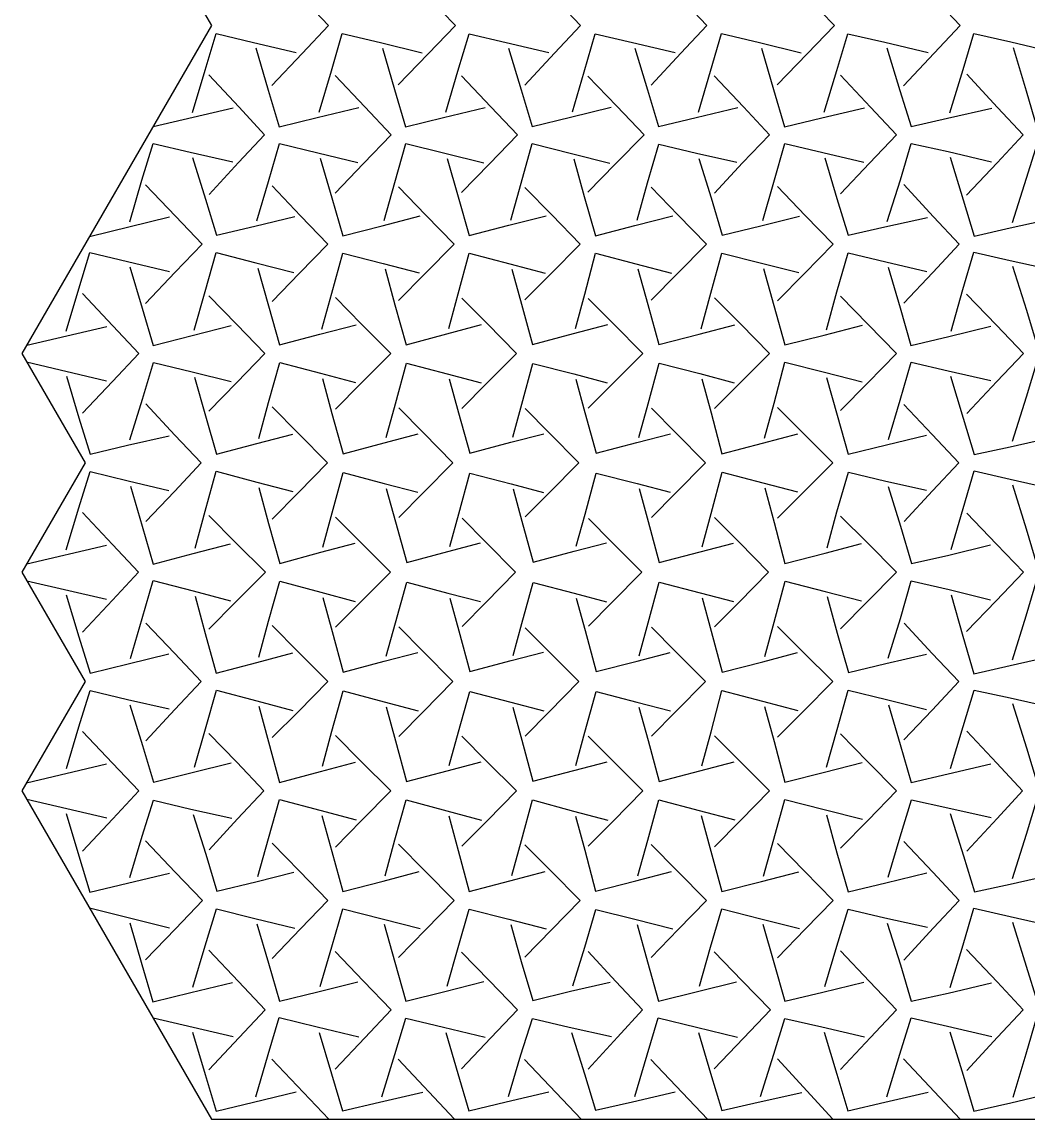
# Model space of a CAD drawing. Extents: x -8 to 152, y -43 to 130.
# Drawn here: x -8.2 to 71.5, y -43.4 to 43.4 of the extents above; entities that cross this region are included whole.
import ezdxf

# ---------------------------------------------------------------- set-up
doc = ezdxf.new("R2010")
doc.units = 0
doc.layers.add('DEFAULT', color=7, linetype='CONTINUOUS')

msp = doc.modelspace()

# ---------------------------------------------------------------- linework, layer by layer
at = {"layer": 'DEFAULT'}
for p, q in [((-8.186, 69.136), (6.814, 43.156)), ((16.086, 43.156), (13.994, 45.366)), ((26.131, 43.156), (23.962, 45.4)), ((36.04, 43.156), (33.979, 45.358)), ((46.04, 43.156), (43.979, 45.358)), ((56.131, 43.156), (53.962, 45.4)), ((66.071, 43.156), (64.021, 45.345)), ((6.814, 43.156), (-8.186, 17.175)), ((13.994, 40.946), (16.086, 43.156)), ((23.962, 40.911), (26.131, 43.156)), ((33.979, 40.953), (36.04, 43.156)), ((43.979, 40.953), (46.04, 43.156)), ((53.962, 40.911), (56.131, 43.156)), ((64.021, 40.966), (66.071, 43.156)), ((6.32, 39.62), (7.186, 42.512)), ((7.186, 42.512), (10.138, 41.819)), ((10.138, 41.819), (13.53, 41.01)), ((16.32, 39.566), (17.174, 42.531)), ((17.174, 42.531), (20.184, 41.808)), ((20.184, 41.808), (23.5, 40.98)), ((26.325, 39.545), (27.201, 42.486)), ((27.201, 42.486), (30.139, 41.801)), ((30.139, 41.801), (33.515, 41.015)), ((36.312, 39.5), (37.189, 42.505)), ((37.189, 42.505), (40.139, 41.801)), ((40.139, 41.801), (43.515, 41.015)), ((46.325, 39.545), (47.178, 42.525)), ((47.178, 42.525), (50.184, 41.808)), ((50.184, 41.808), (53.5, 40.98)), ((56.325, 39.599), (57.193, 42.499)), ((57.193, 42.499), (60.107, 41.831)), ((60.107, 41.831), (63.554, 41.028)), ((66.32, 39.675), (67.174, 42.531)), ((67.174, 42.531), (70.09, 41.864)), ((70.09, 41.864), (73.587, 41.03)), ((10.315, 41.384), (11.31, 38.042)), ((11.598, 38.413), (13.994, 40.946)), ((20.355, 41.373), (21.296, 38.088)), ((21.587, 38.453), (23.962, 40.911)), ((30.318, 41.369), (31.325, 38.052)), ((31.609, 38.423), (33.979, 40.953)), ((40.318, 41.369), (41.325, 38.052)), ((41.609, 38.423), (43.979, 40.953)), ((50.355, 41.373), (51.296, 38.088)), ((51.587, 38.453), (53.962, 40.911)), ((60.287, 41.396), (61.315, 38.009)), ((61.602, 38.383), (64.021, 40.966)), ((70.269, 41.424), (71.295, 37.978)), ((5.302, 36.268), (6.32, 39.62)), ((9, 36.691), (6.605, 39.248)), ((15.345, 36.293), (16.32, 39.566)), ((18.952, 36.718), (16.605, 39.199)), ((25.361, 36.306), (26.325, 39.545)), ((28.931, 36.724), (26.609, 39.179)), ((35.401, 36.317), (36.312, 39.5)), ((38.899, 36.758), (36.599, 39.139)), ((45.361, 36.306), (46.325, 39.545)), ((48.931, 36.724), (46.609, 39.179)), ((55.318, 36.282), (56.325, 39.599)), ((58.979, 36.698), (56.609, 39.228)), ((65.259, 36.244), (66.32, 39.675)), ((69.046, 36.664), (66.606, 39.298)), ((11.31, 38.042), (12.186, 35.139)), ((21.296, 38.088), (22.178, 35.126)), ((31.325, 38.052), (32.189, 35.146)), ((41.325, 38.052), (42.201, 35.165)), ((51.296, 38.088), (52.178, 35.126)), ((61.315, 38.009), (62.19, 35.146)), ((71.295, 37.978), (72.156, 35.087)), ((2.193, 35.152), (8.534, 36.63)), ((11.01, 34.495), (9, 36.691)), ((15.17, 35.862), (18.492, 36.655)), ((21.04, 34.495), (18.952, 36.718)), ((25.186, 35.877), (28.472, 36.661)), ((31.033, 34.495), (28.931, 36.724)), ((35.231, 35.888), (38.443, 36.691)), ((41.063, 34.495), (38.899, 36.758)), ((45.186, 35.877), (48.472, 36.661)), ((50.98, 34.495), (48.931, 36.724)), ((55.139, 35.85), (58.515, 36.637)), ((61.033, 34.495), (58.979, 36.698)), ((65.076, 35.808), (68.577, 36.604)), ((71.078, 34.495), (69.046, 36.664)), ((12.186, 35.139), (15.17, 35.862)), ((22.178, 35.126), (25.186, 35.877)), ((32.189, 35.146), (35.231, 35.888)), ((42.201, 35.165), (45.186, 35.877)), ((52.178, 35.126), (55.139, 35.85)), ((62.19, 35.146), (65.076, 35.808)), ((8.966, 32.314), (11.01, 34.495)), ((18.863, 32.234), (21.04, 34.495)), ((28.816, 32.209), (31.033, 34.495)), ((38.789, 32.19), (41.063, 34.495)), ((48.856, 32.268), (50.98, 34.495)), ((58.911, 32.26), (61.033, 34.495)), ((69.015, 32.292), (71.078, 34.495)), ((1.305, 30.915), (2.205, 33.819)), ((2.205, 33.819), (5.127, 33.119)), ((5.127, 33.119), (8.504, 32.37)), ((11.331, 30.809), (12.208, 33.812)), ((12.208, 33.812), (15.248, 33.071)), ((15.248, 33.071), (18.41, 32.298)), ((21.33, 30.723), (22.205, 33.819)), ((22.205, 33.819), (25.293, 33.042)), ((25.293, 33.042), (28.367, 32.275)), ((31.341, 30.681), (32.208, 33.812)), ((32.208, 33.812), (35.323, 33.028)), ((35.323, 33.028), (38.343, 32.257)), ((41.335, 30.702), (42.235, 33.767)), ((42.235, 33.767), (45.222, 33.048)), ((45.222, 33.048), (48.404, 32.324)), ((51.333, 30.756), (52.208, 33.812)), ((52.208, 33.812), (55.201, 33.098)), ((55.201, 33.098), (58.453, 32.323)), ((61.349, 30.938), (62.205, 33.819)), ((62.205, 33.819), (65.122, 33.174)), ((65.122, 33.174), (68.549, 32.356)), ((71.321, 31.068), (72.189, 33.845)), ((5.31, 32.691), (6.349, 29.392)), ((6.628, 29.765), (8.966, 32.314)), ((15.419, 32.646), (16.331, 29.521)), ((16.613, 29.881), (18.863, 32.234)), ((25.461, 32.621), (26.333, 29.575)), ((26.614, 29.931), (28.816, 32.209)), ((35.488, 32.608), (36.33, 29.608)), ((36.612, 29.96), (38.789, 32.19)), ((45.4, 32.628), (46.364, 29.51)), ((46.638, 29.874), (48.856, 32.268)), ((55.376, 32.671), (56.33, 29.467)), ((56.613, 29.832), (58.911, 32.26)), ((65.299, 32.737), (66.305, 29.361)), ((66.594, 29.732), (69.015, 32.292)), ((0.342, 27.618), (1.305, 30.915)), ((3.968, 28.066), (1.594, 30.548)), ((10.419, 27.684), (11.331, 30.809)), ((13.863, 28.096), (11.613, 30.449)), ((20.488, 27.722), (21.33, 30.723)), ((30.518, 27.749), (31.341, 30.681)), ((40.503, 27.736), (41.335, 30.702)), ((50.461, 27.71), (51.333, 30.756)), ((60.31, 27.639), (61.349, 30.938)), ((63.966, 28.016), (61.628, 30.566)), ((70.215, 27.56), (71.321, 31.068)), ((23.789, 28.141), (21.612, 30.37)), ((26.333, 29.575), (27.212, 26.525)), ((33.747, 28.152), (31.62, 30.331)), ((36.33, 29.608), (37.205, 26.512)), ((43.768, 28.147), (41.616, 30.351)), ((53.816, 28.122), (51.614, 30.4)), ((6.349, 29.392), (7.223, 26.544)), ((16.331, 29.521), (17.205, 26.512)), ((46.364, 29.51), (47.235, 26.564)), ((56.33, 29.467), (57.223, 26.544)), ((66.305, 29.361), (67.182, 26.472)), ((-2.829, 26.453), (3.506, 27.999)), ((6.078, 25.835), (3.968, 28.066)), ((10.248, 27.26), (13.41, 28.032)), ((16.033, 25.835), (13.863, 28.096)), ((20.323, 27.302), (23.343, 28.073)), ((26.025, 25.835), (23.789, 28.141)), ((30.354, 27.332), (33.305, 28.086)), ((36.01, 25.835), (33.747, 28.152)), ((40.339, 27.317), (43.324, 28.079)), ((46.01, 25.835), (43.768, 28.147)), ((50.293, 27.288), (53.367, 28.056)), ((56.018, 25.835), (53.816, 28.122)), ((60.127, 27.211), (63.504, 27.961)), ((65.995, 25.835), (63.966, 28.016)), ((70.029, 27.121), (73.62, 27.918)), ((7.223, 26.544), (10.248, 27.26)), ((17.205, 26.512), (20.323, 27.302)), ((27.212, 26.525), (30.354, 27.332)), ((37.205, 26.512), (40.339, 27.317)), ((47.235, 26.564), (50.293, 27.288)), ((57.223, 26.544), (60.127, 27.211)), ((67.182, 26.472), (70.029, 27.121)), ((3.952, 23.613), (6.078, 25.835)), ((13.789, 23.53), (16.033, 25.835)), ((23.699, 23.494), (26.025, 25.835)), ((33.651, 23.47), (36.01, 25.835)), ((43.679, 23.488), (46.01, 25.835)), ((53.747, 23.518), (56.018, 25.835)), ((63.91, 23.6), (65.995, 25.835)), ((66.296, 22.243), (67.174, 25.211)), ((67.174, 25.211), (70.029, 24.549)), ((-3.68, 22.3), (-2.807, 25.178)), ((-2.807, 25.178), (0.17, 24.468)), ((0.17, 24.468), (3.492, 23.676)), ((6.319, 22.104), (7.193, 25.178)), ((7.193, 25.178), (10.323, 24.368)), ((10.323, 24.368), (13.343, 23.597)), ((16.343, 21.967), (17.216, 25.139)), ((17.216, 25.139), (20.399, 24.309)), ((26.352, 21.893), (27.22, 25.133)), ((27.22, 25.133), (30.444, 24.279)), ((36.358, 21.872), (37.227, 25.12)), ((37.227, 25.12), (40.415, 24.293)), ((46.349, 21.946), (47.22, 25.133)), ((47.22, 25.133), (50.354, 24.338)), ((50.354, 24.338), (53.305, 23.585)), ((56.33, 22.062), (57.205, 25.159)), ((57.205, 25.159), (60.201, 24.438)), ((60.201, 24.438), (63.453, 23.662)), ((70.029, 24.549), (73.62, 23.752)), ((0.345, 24.037), (1.32, 20.764)), ((1.605, 21.132), (3.952, 23.613)), ((10.488, 23.948), (11.33, 20.948)), ((11.612, 21.3), (13.789, 23.53)), ((20.399, 24.309), (23.261, 23.562)), ((20.559, 23.895), (21.343, 21.043)), ((21.622, 21.388), (23.699, 23.494)), ((30.444, 24.279), (33.218, 23.539)), ((30.6, 23.869), (31.347, 21.097)), ((31.624, 21.437), (33.651, 23.47)), ((40.415, 24.293), (43.243, 23.556)), ((40.574, 23.882), (41.349, 21.064)), ((41.626, 21.408), (43.679, 23.488)), ((50.518, 23.921), (51.341, 20.99)), ((51.62, 21.339), (53.747, 23.518)), ((60.376, 24.011), (61.33, 20.807)), ((61.613, 21.172), (63.91, 23.6)), ((70.215, 24.11), (71.321, 20.602)), ((-4.698, 18.948), (-3.68, 22.3)), ((-1, 19.371), (-3.395, 21.928)), ((5.458, 19.036), (6.319, 22.104)), ((8.83, 19.469), (6.604, 21.749)), ((15.559, 19.115), (16.343, 21.967)), ((25.615, 19.155), (26.352, 21.893)), ((35.63, 19.168), (36.358, 21.872)), ((45.574, 19.128), (46.349, 21.946)), ((55.488, 19.062), (56.33, 22.062)), ((65.355, 18.957), (66.296, 22.243)), ((68.962, 19.42), (66.587, 21.877)), ((11.33, 20.948), (12.208, 17.858)), ((18.699, 19.517), (16.621, 21.622)), ((21.343, 21.043), (22.22, 17.877)), ((28.63, 19.546), (26.628, 21.554)), ((31.347, 21.097), (32.223, 17.884)), ((38.61, 19.551), (36.632, 21.534)), ((41.349, 21.064), (42.223, 17.884)), ((48.679, 19.522), (46.626, 21.602)), ((51.341, 20.99), (52.208, 17.858)), ((58.789, 19.481), (56.612, 21.71)), ((1.32, 20.764), (2.189, 17.825)), ((61.33, 20.807), (62.182, 17.812)), ((71.321, 20.602), (72.174, 17.799)), ((-7.807, 17.832), (-1.466, 19.309)), ((1.063, 17.175), (-1, 19.371)), ((5.293, 18.612), (8.38, 19.4)), ((11.048, 17.175), (8.83, 19.469)), ((15.399, 18.702), (18.261, 19.448)), ((21.01, 17.175), (18.699, 19.517)), ((25.459, 18.746), (28.199, 19.477)), ((30.965, 17.175), (28.63, 19.546)), ((35.474, 18.762), (38.18, 19.483)), ((40.95, 17.175), (38.61, 19.551)), ((45.415, 18.717), (48.243, 19.454)), ((50.988, 17.175), (48.679, 19.522)), ((55.323, 18.642), (58.343, 19.413)), ((61.033, 17.175), (58.789, 19.481)), ((65.184, 18.523), (68.5, 19.351)), ((71.086, 17.175), (68.962, 19.42)), ((2.189, 17.825), (5.293, 18.612)), ((12.208, 17.858), (15.399, 18.702)), ((22.22, 17.877), (25.459, 18.746)), ((32.223, 17.884), (35.474, 18.762)), ((42.223, 17.884), (45.415, 18.717)), ((52.208, 17.858), (55.323, 18.642)), ((62.182, 17.812), (65.184, 18.523)), ((-8.186, 17.175), (-3.186, 8.515)), ((-7.814, 16.531), (-1.489, 15.022)), ((-1.027, 14.959), (1.063, 17.175)), ((8.816, 14.888), (11.048, 17.175)), ((18.651, 14.809), (21.01, 17.175)), ((28.596, 14.805), (30.965, 17.175)), ((38.575, 14.799), (40.95, 17.175)), ((48.61, 14.798), (50.988, 17.175)), ((58.768, 14.863), (61.033, 17.175)), ((68.979, 14.973), (71.086, 17.175)), ((71.321, 13.748), (72.178, 16.544)), ((1.349, 13.564), (2.223, 16.466)), ((2.223, 16.466), (5.293, 15.722)), ((5.293, 15.722), (8.367, 14.954)), ((11.343, 13.307), (12.216, 16.479)), ((12.216, 16.479), (15.444, 15.618)), ((21.371, 13.203), (22.254, 16.414)), ((22.254, 16.414), (25.476, 15.573)), ((31.381, 13.161), (32.265, 16.394)), ((32.265, 16.394), (35.491, 15.558)), ((41.376, 13.182), (42.246, 16.427)), ((42.246, 16.427), (45.474, 15.588)), ((51.347, 13.253), (52.212, 16.485)), ((52.212, 16.485), (55.339, 15.693)), ((55.339, 15.693), (58.324, 14.931)), ((61.331, 13.489), (62.205, 16.498)), ((62.205, 16.498), (65.139, 15.82)), ((65.139, 15.82), (68.515, 15.034)), ((-4.67, 15.39), (-3.685, 12.083)), ((-3.398, 12.452), (-1.027, 14.959)), ((5.461, 15.3), (6.333, 12.254)), ((6.614, 12.61), (8.816, 14.888)), ((15.444, 15.618), (18.218, 14.879)), ((15.6, 15.208), (16.347, 12.437)), ((16.624, 12.777), (18.651, 14.809)), ((25.476, 15.573), (28.167, 14.871)), ((25.633, 15.169), (26.371, 12.487)), ((26.642, 12.825), (28.596, 14.805)), ((35.491, 15.558), (38.149, 14.864)), ((35.648, 15.156), (36.376, 12.508)), ((36.646, 12.844), (38.575, 14.799)), ((45.474, 15.588), (48.18, 14.867)), ((45.63, 15.182), (46.358, 12.478)), ((46.632, 12.815), (48.61, 14.798)), ((55.503, 15.274), (56.335, 12.308)), ((56.616, 12.659), (58.768, 14.863)), ((65.318, 15.389), (66.325, 12.071)), ((66.609, 12.442), (68.979, 14.973)), ((0.353, 10.343), (1.349, 13.564)), ((3.92, 10.722), (1.628, 13.196)), ((10.559, 10.455), (11.343, 13.307)), ((20.633, 10.521), (21.371, 13.203)), ((30.662, 10.547), (31.381, 13.161)), ((40.648, 10.534), (41.376, 13.182)), ((50.6, 10.481), (51.347, 13.253)), ((60.419, 10.364), (61.331, 13.489)), ((63.863, 10.776), (61.613, 13.129)), ((70.215, 10.24), (71.321, 13.748)), ((6.333, 12.254), (7.212, 9.204)), ((13.699, 10.856), (11.621, 12.962)), ((16.347, 12.437), (17.235, 9.243)), ((23.596, 10.885), (21.642, 12.865)), ((26.371, 12.487), (27.261, 9.289)), ((33.554, 10.896), (31.65, 12.826)), ((36.376, 12.508), (37.261, 9.289)), ((43.575, 10.89), (41.646, 12.845)), ((46.358, 12.478), (47.223, 9.224)), ((53.651, 10.88), (51.624, 12.913)), ((56.335, 12.308), (57.208, 9.198)), ((-3.685, 12.083), (-2.788, 9.204)), ((66.325, 12.071), (67.197, 9.178)), ((0.173, 9.917), (3.462, 10.665)), ((6.003, 8.515), (3.92, 10.722)), ((10.399, 10.041), (13.261, 10.788)), ((16.01, 8.515), (13.699, 10.856)), ((20.476, 10.117), (23.167, 10.819)), ((25.927, 8.515), (23.596, 10.885)), ((30.506, 10.147), (33.13, 10.831)), ((35.89, 8.515), (33.554, 10.896)), ((40.491, 10.132), (43.149, 10.825)), ((45.912, 8.515), (43.575, 10.89)), ((50.444, 10.071), (53.218, 10.81)), ((56.003, 8.515), (53.651, 10.88)), ((60.248, 9.94), (63.41, 10.712)), ((65.965, 8.515), (63.863, 10.776)), ((70.029, 9.801), (73.62, 10.598)), ((-2.788, 9.204), (0.173, 9.917)), ((7.212, 9.204), (10.399, 10.041)), ((17.235, 9.243), (20.476, 10.117)), ((27.261, 9.289), (30.506, 10.147)), ((37.261, 9.289), (40.491, 10.132)), ((47.223, 9.224), (50.444, 10.071)), ((57.208, 9.198), (60.248, 9.94)), ((67.197, 9.178), (70.029, 9.801)), ((-3.186, 8.515), (-8.186, -0.146)), ((-3.675, 4.958), (-2.799, 7.845)), ((-2.799, 7.845), (0.232, 7.105)), ((3.884, 6.26), (6.003, 8.515)), ((6.319, 4.696), (7.197, 7.851)), ((7.197, 7.851), (10.399, 6.988)), ((13.699, 6.173), (16.01, 8.515)), ((23.575, 6.139), (25.927, 8.515)), ((33.513, 6.122), (35.89, 8.515)), ((43.554, 6.133), (45.912, 8.515)), ((53.63, 6.144), (56.003, 8.515)), ((63.881, 6.307), (65.965, 8.515)), ((66.311, 4.913), (67.178, 7.884)), ((67.178, 7.884), (70.043, 7.232)), ((0.232, 7.105), (3.429, 6.324)), ((10.399, 6.988), (13.261, 6.241)), ((16.358, 4.551), (17.246, 7.766)), ((17.246, 7.766), (20.491, 6.898)), ((26.387, 4.48), (27.28, 7.708)), ((27.28, 7.708), (30.537, 6.852)), ((36.392, 4.459), (37.276, 7.714)), ((37.276, 7.714), (40.506, 6.883)), ((46.376, 4.522), (47.242, 7.773)), ((47.242, 7.773), (50.459, 6.943)), ((56.33, 4.655), (57.231, 7.793)), ((57.231, 7.793), (60.192, 7.078)), ((60.192, 7.078), (63.426, 6.361)), ((70.043, 7.232), (73.616, 6.42)), ((0.403, 6.679), (1.326, 3.519)), ((1.609, 3.881), (3.884, 6.26)), ((10.559, 6.575), (11.343, 3.723)), ((11.621, 4.068), (13.699, 6.173)), ((20.491, 6.898), (23.149, 6.204)), ((20.648, 6.495), (21.376, 3.847)), ((21.646, 4.184), (23.575, 6.139)), ((30.537, 6.852), (33.092, 6.186)), ((30.692, 6.456), (31.392, 3.91)), ((31.658, 4.242), (33.513, 6.122)), ((40.506, 6.883), (43.13, 6.198)), ((40.662, 6.482), (41.381, 3.868)), ((41.65, 4.203), (43.554, 6.133)), ((50.459, 6.943), (53.199, 6.213)), ((50.615, 6.535), (51.352, 3.797)), ((51.628, 4.136), (53.63, 6.144)), ((60.373, 6.658), (61.369, 3.498)), ((61.642, 3.865), (63.881, 6.307)), ((70.228, 6.792), (71.31, 3.292)), ((-4.682, 1.641), (-3.675, 4.958)), ((-1.021, 2.057), (-3.391, 4.587)), ((5.527, 1.755), (6.319, 4.696)), ((8.754, 2.192), (6.603, 4.349)), ((15.63, 1.847), (16.358, 4.551)), ((25.677, 1.9), (26.387, 4.48)), ((35.692, 1.913), (36.392, 4.459)), ((45.648, 1.874), (46.376, 4.522)), ((55.557, 1.781), (56.33, 4.655)), ((65.358, 1.651), (66.311, 4.913)), ((68.947, 2.091), (66.598, 4.548)), ((1.326, 3.519), (2.189, 0.505)), ((11.343, 3.723), (12.223, 0.563)), ((18.61, 2.231), (16.632, 4.214)), ((21.376, 3.847), (22.269, 0.642)), ((28.534, 2.242), (26.654, 4.146)), ((31.392, 3.91), (32.284, 0.668)), ((38.513, 2.247), (36.658, 4.127)), ((41.381, 3.868), (42.265, 0.635)), ((48.575, 2.23), (46.646, 4.185)), ((51.352, 3.797), (52.208, 0.537)), ((58.713, 2.203), (56.612, 4.31)), ((61.369, 3.498), (62.223, 0.563)), ((71.31, 3.292), (72.152, 0.439)), ((-7.799, 0.524), (-1.485, 1.996)), ((1.04, -0.146), (-1.021, 2.057)), ((5.368, 1.336), (8.311, 2.12)), ((11.086, -0.146), (8.754, 2.192)), ((15.474, 1.441), (18.18, 2.162)), ((20.98, -0.146), (18.61, 2.231)), ((25.521, 1.502), (28.111, 2.177)), ((30.89, -0.146), (28.534, 2.242)), ((35.537, 1.517), (38.092, 2.183)), ((40.875, -0.146), (38.513, 2.247)), ((45.491, 1.471), (48.149, 2.165)), ((50.92, -0.146), (48.575, 2.23)), ((55.399, 1.366), (58.274, 2.132)), ((61.04, -0.146), (58.713, 2.203)), ((65.185, 1.219), (68.486, 2.025)), ((71.101, -0.146), (68.947, 2.091)), ((2.189, 0.505), (5.368, 1.336)), ((12.223, 0.563), (15.474, 1.441)), ((22.269, 0.642), (25.521, 1.502)), ((32.284, 0.668), (35.537, 1.517)), ((42.265, 0.635), (45.491, 1.471)), ((52.208, 0.537), (55.399, 1.366)), ((62.223, 0.563), (65.185, 1.219)), ((-8.186, -0.146), (-3.186, -8.806)), ((-7.799, -0.816), (-1.485, -2.287)), ((-1.021, -2.348), (1.04, -0.146)), ((1.326, -3.81), (2.189, -0.796)), ((2.189, -0.796), (5.368, -1.627)), ((8.754, -2.483), (11.086, -0.146)), ((11.343, -4.014), (12.223, -0.855)), ((12.223, -0.855), (15.474, -1.732)), ((18.61, -2.522), (20.98, -0.146)), ((28.534, -2.533), (30.89, -0.146)), ((38.513, -2.538), (40.875, -0.146)), ((48.575, -2.521), (50.92, -0.146)), ((51.352, -4.088), (52.216, -0.842)), ((52.216, -0.842), (55.384, -1.657)), ((58.72, -2.482), (61.04, -0.146)), ((61.359, -3.799), (62.208, -0.829)), ((62.208, -0.829), (65.2, -1.509)), ((68.941, -2.396), (71.101, -0.146)), ((71.31, -3.584), (72.152, -0.731)), ((5.368, -1.627), (8.311, -2.411)), ((15.474, -1.732), (18.18, -2.453)), ((21.376, -4.138), (22.269, -0.933)), ((22.269, -0.933), (25.521, -1.793)), ((31.385, -4.212), (32.276, -0.946)), ((32.276, -0.946), (35.537, -1.808)), ((41.381, -4.159), (42.265, -0.927)), ((42.265, -0.927), (45.491, -1.763)), ((55.384, -1.657), (58.28, -2.413)), ((65.2, -1.509), (68.481, -2.328)), ((-4.682, -1.932), (-3.675, -5.249)), ((-3.391, -4.878), (-1.021, -2.348)), ((5.527, -2.046), (6.319, -4.987)), ((6.603, -4.64), (8.754, -2.483)), ((15.63, -2.139), (16.358, -4.843)), ((16.632, -4.505), (18.61, -2.522)), ((25.521, -1.793), (28.111, -2.468)), ((25.677, -2.191), (26.387, -4.771)), ((26.654, -4.437), (28.534, -2.533)), ((35.537, -1.808), (38.092, -2.475)), ((35.692, -2.204), (36.392, -4.751)), ((36.658, -4.418), (38.513, -2.538)), ((45.491, -1.763), (48.149, -2.456)), ((45.648, -2.165), (46.376, -4.813)), ((46.646, -4.476), (48.575, -2.521)), ((55.544, -2.072), (56.338, -4.958)), ((56.617, -4.612), (58.72, -2.482)), ((65.37, -1.941), (66.301, -5.192)), ((66.591, -4.828), (68.941, -2.396)), ((0.403, -6.97), (1.326, -3.81)), ((3.884, -6.551), (1.609, -4.172)), ((10.559, -6.866), (11.343, -4.014)), ((20.648, -6.787), (21.376, -4.138)), ((30.703, -6.747), (31.385, -4.212)), ((40.662, -6.773), (41.381, -4.159)), ((50.615, -6.826), (51.352, -4.088)), ((60.384, -6.952), (61.359, -3.799)), ((63.877, -6.585), (61.635, -4.165)), ((70.228, -7.083), (71.31, -3.584)), ((6.319, -4.987), (7.197, -8.142)), ((13.699, -6.464), (11.621, -4.359)), ((16.358, -4.843), (17.246, -8.058)), ((23.575, -6.43), (21.646, -4.475)), ((26.387, -4.771), (27.272, -8.012)), ((33.507, -6.402), (31.653, -4.543)), ((36.392, -4.751), (37.276, -8.005)), ((43.554, -6.424), (41.65, -4.495)), ((46.376, -4.813), (47.242, -8.064)), ((53.63, -6.435), (51.628, -4.427)), ((56.338, -4.958), (57.231, -8.084)), ((66.301, -5.192), (67.171, -8.188)), ((-3.675, -5.249), (-2.799, -8.136)), ((0.232, -7.396), (3.429, -6.615)), ((6.003, -8.806), (3.884, -6.551)), ((10.399, -7.279), (13.261, -6.532)), ((16.025, -8.806), (13.699, -6.464)), ((20.491, -7.189), (23.149, -6.495)), ((25.927, -8.806), (23.575, -6.43)), ((30.55, -7.144), (33.087, -6.468)), ((35.905, -8.806), (33.507, -6.402)), ((40.506, -7.174), (43.13, -6.489)), ((45.912, -8.806), (43.554, -6.424)), ((50.459, -7.234), (53.199, -6.504)), ((56.003, -8.806), (53.63, -6.435)), ((60.206, -7.373), (63.423, -6.641)), ((65.98, -8.806), (63.877, -6.585)), ((70.043, -7.523), (73.616, -6.711)), ((-2.799, -8.136), (0.232, -7.396)), ((7.197, -8.142), (10.399, -7.279)), ((17.246, -8.058), (20.491, -7.189)), ((27.272, -8.012), (30.55, -7.144)), ((37.276, -8.005), (40.506, -7.174)), ((47.242, -8.064), (50.459, -7.234)), ((57.231, -8.084), (60.206, -7.373)), ((67.171, -8.188), (70.043, -7.523)), ((-3.186, -8.806), (-8.186, -17.466)), ((-3.685, -12.374), (-2.788, -9.495)), ((-2.788, -9.495), (0.173, -10.209)), ((3.92, -11.014), (6.003, -8.806)), ((6.333, -12.546), (7.205, -9.482)), ((7.205, -9.482), (10.414, -10.332)), ((13.692, -11.16), (16.025, -8.806)), ((16.347, -12.728), (17.235, -9.535)), ((17.235, -9.535), (20.476, -10.408)), ((23.596, -11.176), (25.927, -8.806)), ((33.554, -11.187), (35.905, -8.806)), ((43.575, -11.182), (45.912, -8.806)), ((46.358, -12.769), (47.223, -9.515)), ((47.223, -9.515), (50.444, -10.362)), ((53.651, -11.171), (56.003, -8.806)), ((56.335, -12.6), (57.208, -9.489)), ((57.208, -9.489), (60.248, -10.231)), ((63.863, -11.067), (65.98, -8.806)), ((66.325, -12.363), (67.197, -9.469)), ((67.197, -9.469), (70.029, -10.092)), ((0.173, -10.209), (3.462, -10.957)), ((10.414, -10.332), (13.255, -11.089)), ((20.476, -10.408), (23.167, -11.11)), ((26.371, -12.778), (27.261, -9.58)), ((27.261, -9.58), (30.506, -10.438)), ((36.376, -12.799), (37.261, -9.58)), ((37.261, -9.58), (40.491, -10.423)), ((40.491, -10.423), (43.149, -11.116)), ((50.444, -10.362), (53.218, -11.102)), ((60.248, -10.231), (63.41, -11.003)), ((70.029, -10.092), (73.62, -10.889)), ((0.353, -10.634), (1.349, -13.856)), ((1.628, -13.487), (3.92, -11.014)), ((10.571, -10.746), (11.336, -13.585)), ((11.616, -13.242), (13.692, -11.16)), ((20.633, -10.812), (21.371, -13.494)), ((21.642, -13.156), (23.596, -11.176)), ((30.506, -10.438), (33.13, -11.122)), ((30.662, -10.838), (31.381, -13.452)), ((31.65, -13.117), (33.554, -11.187)), ((40.648, -10.825), (41.376, -13.473)), ((41.646, -13.136), (43.575, -11.182)), ((50.6, -10.772), (51.347, -13.544)), ((51.624, -13.204), (53.651, -11.171)), ((60.419, -10.655), (61.331, -13.78)), ((61.613, -13.42), (63.863, -11.067)), ((70.215, -10.531), (71.321, -14.039)), ((-4.67, -15.682), (-3.685, -12.374)), ((-1.027, -15.25), (-3.398, -12.743)), ((5.461, -15.591), (6.333, -12.546)), ((8.816, -15.18), (6.614, -12.901)), ((15.6, -15.5), (16.347, -12.728)), ((25.633, -15.46), (26.371, -12.778)), ((35.648, -15.447), (36.376, -12.799)), ((45.63, -15.473), (46.358, -12.769)), ((55.503, -15.566), (56.335, -12.6)), ((58.768, -15.155), (56.616, -12.951)), ((65.318, -15.68), (66.325, -12.363)), ((68.979, -15.264), (66.609, -12.733)), ((1.349, -13.856), (2.223, -16.757)), ((11.336, -13.585), (12.208, -16.783)), ((18.651, -15.101), (16.624, -13.068)), ((21.371, -13.494), (22.254, -16.705)), ((28.596, -15.096), (26.642, -13.116)), ((31.381, -13.452), (32.265, -16.685)), ((38.575, -15.09), (36.646, -13.136)), ((41.376, -13.473), (42.246, -16.718)), ((48.61, -15.09), (46.632, -13.107)), ((51.347, -13.544), (52.212, -16.777)), ((61.331, -13.78), (62.205, -16.79)), ((71.321, -14.039), (72.171, -16.848)), ((-7.814, -16.822), (-1.489, -15.313)), ((1.063, -17.466), (-1.027, -15.25)), ((5.293, -16.013), (8.367, -15.245)), ((10.965, -17.466), (8.816, -15.18)), ((15.444, -15.91), (18.218, -15.17)), ((21.01, -17.466), (18.651, -15.101)), ((25.476, -15.864), (28.167, -15.162)), ((30.965, -17.466), (28.596, -15.096)), ((35.491, -15.849), (38.149, -15.156)), ((40.95, -17.466), (38.575, -15.09)), ((45.474, -15.879), (48.18, -15.158)), ((50.988, -17.466), (48.61, -15.09)), ((55.339, -15.984), (58.324, -15.222)), ((61.033, -17.466), (58.768, -15.155)), ((65.139, -16.112), (68.515, -15.325)), ((71.018, -17.466), (68.979, -15.264)), ((2.223, -16.757), (5.293, -16.013)), ((12.208, -16.783), (15.444, -15.91)), ((22.254, -16.705), (25.476, -15.864)), ((32.265, -16.685), (35.491, -15.849)), ((42.246, -16.718), (45.474, -15.879)), ((52.212, -16.777), (55.339, -15.984)), ((62.205, -16.79), (65.139, -16.112)), ((-8.186, -17.466), (6.814, -43.447)), ((-7.807, -18.123), (-1.466, -19.6)), ((-1, -19.662), (1.063, -17.466)), ((1.32, -21.056), (2.231, -18.188)), ((2.231, -18.188), (5.192, -18.902)), ((8.881, -19.674), (10.965, -17.466)), ((11.33, -21.239), (12.208, -18.149)), ((12.208, -18.149), (15.399, -18.993)), ((18.699, -19.808), (21.01, -17.466)), ((21.343, -21.334), (22.22, -18.169)), ((22.22, -18.169), (25.459, -19.038)), ((28.63, -19.837), (30.965, -17.466)), ((31.347, -21.388), (32.223, -18.175)), ((32.223, -18.175), (35.474, -19.053)), ((38.61, -19.843), (40.95, -17.466)), ((41.349, -21.355), (42.223, -18.175)), ((42.223, -18.175), (45.415, -19.008)), ((48.679, -19.813), (50.988, -17.466)), ((51.341, -21.281), (52.208, -18.149)), ((52.208, -18.149), (55.323, -18.933)), ((58.789, -19.772), (61.033, -17.466)), ((61.33, -21.098), (62.216, -18.162)), ((62.216, -18.162), (65.094, -18.812)), ((69.008, -19.634), (71.018, -17.466)), ((71.321, -20.893), (72.174, -18.09)), ((5.192, -18.902), (8.426, -19.62)), ((15.399, -18.993), (18.261, -19.74)), ((25.459, -19.038), (28.199, -19.768)), ((35.474, -19.053), (38.18, -19.774)), ((45.415, -19.008), (48.243, -19.746)), ((55.323, -18.933), (58.343, -19.704)), ((65.094, -18.812), (68.542, -19.578)), ((-4.698, -19.239), (-3.68, -22.591)), ((-3.395, -22.219), (-1, -19.662)), ((5.373, -19.323), (6.369, -22.482)), ((6.642, -22.116), (8.881, -19.674)), ((15.559, -19.406), (16.343, -22.258)), ((16.621, -21.913), (18.699, -19.808)), ((25.615, -19.446), (26.352, -22.184)), ((26.628, -21.845), (28.63, -19.837)), ((35.63, -19.459), (36.358, -22.163)), ((36.632, -21.826), (38.61, -19.843)), ((45.574, -19.419), (46.349, -22.237)), ((46.626, -21.894), (48.679, -19.813)), ((55.488, -19.353), (56.33, -22.354)), ((56.612, -22.001), (58.789, -19.772)), ((65.278, -19.244), (66.34, -22.613)), ((66.621, -22.237), (69.008, -19.634)), ((0.345, -24.329), (1.32, -21.056)), ((3.952, -23.904), (1.605, -21.423)), ((10.488, -24.239), (11.33, -21.239)), ((13.789, -23.821), (11.612, -21.591)), ((20.559, -24.186), (21.343, -21.334)), ((23.699, -23.785), (21.622, -21.679)), ((30.6, -24.16), (31.347, -21.388)), ((40.574, -24.173), (41.349, -21.355)), ((43.679, -23.779), (41.626, -21.699)), ((50.518, -24.213), (51.341, -21.281)), ((53.747, -23.809), (51.62, -21.63)), ((60.376, -24.302), (61.33, -21.098)), ((63.91, -23.891), (61.613, -21.463)), ((70.215, -24.401), (71.321, -20.893)), ((6.369, -22.482), (7.235, -25.398)), ((16.343, -22.258), (17.216, -25.43)), ((26.352, -22.184), (27.22, -25.424)), ((33.651, -23.761), (31.624, -21.728)), ((36.358, -22.163), (37.227, -25.411)), ((46.349, -22.237), (47.22, -25.424)), ((56.33, -22.354), (57.205, -25.45)), ((-3.68, -22.591), (-2.807, -25.469)), ((66.34, -22.613), (67.208, -25.443)), ((0.17, -24.759), (3.492, -23.967)), ((6.093, -26.126), (3.952, -23.904)), ((10.323, -24.659), (13.343, -23.888)), ((16.033, -26.126), (13.789, -23.821)), ((20.399, -24.6), (23.261, -23.853)), ((26.025, -26.126), (23.699, -23.785)), ((30.444, -24.57), (33.218, -23.831)), ((36.01, -26.126), (33.651, -23.761)), ((40.415, -24.585), (43.243, -23.847)), ((46.01, -26.126), (43.679, -23.779)), ((50.354, -24.629), (53.305, -23.876)), ((56.018, -26.126), (53.747, -23.809)), ((60.201, -24.729), (63.453, -23.954)), ((65.995, -26.126), (63.91, -23.891)), ((70.029, -24.84), (73.62, -24.043)), ((-2.807, -25.469), (0.17, -24.759)), ((7.235, -25.398), (10.323, -24.659)), ((17.216, -25.43), (20.399, -24.6)), ((27.22, -25.424), (30.444, -24.57)), ((37.227, -25.411), (40.415, -24.585)), ((47.22, -25.424), (50.354, -24.629)), ((57.205, -25.45), (60.201, -24.729)), ((67.208, -25.443), (70.029, -24.84)), ((-2.844, -26.718), (3.5, -28.302)), ((3.962, -28.371), (6.093, -26.126)), ((6.32, -29.716), (7.201, -26.796)), ((7.201, -26.796), (10.248, -27.551)), ((13.863, -28.387), (16.033, -26.126)), ((16.331, -29.812), (17.205, -26.803)), ((17.205, -26.803), (20.323, -27.593)), ((23.789, -28.432), (26.025, -26.126)), ((26.333, -29.866), (27.212, -26.816)), ((27.212, -26.816), (30.354, -27.624)), ((33.747, -28.444), (36.01, -26.126)), ((36.369, -29.823), (37.238, -26.862)), ((37.238, -26.862), (40.339, -27.609)), ((43.768, -28.438), (46.01, -26.126)), ((46.328, -29.845), (47.205, -26.803)), ((47.205, -26.803), (50.293, -27.58)), ((53.816, -28.413), (56.018, -26.126)), ((56.33, -29.758), (57.223, -26.835)), ((57.223, -26.835), (60.127, -27.503)), ((63.966, -28.307), (65.995, -26.126)), ((66.305, -29.652), (67.174, -26.751)), ((67.174, -26.751), (70.043, -27.409)), ((10.248, -27.551), (13.41, -28.323)), ((20.323, -27.593), (23.343, -28.364)), ((30.354, -27.624), (33.305, -28.377)), ((40.339, -27.609), (43.324, -28.371)), ((50.293, -27.58), (53.367, -28.347)), ((60.127, -27.503), (63.504, -28.252)), ((70.043, -27.409), (73.616, -28.221)), ((0.355, -27.909), (1.296, -31.194)), ((1.587, -30.829), (3.962, -28.371)), ((10.419, -27.976), (11.331, -31.101)), ((11.613, -30.74), (13.863, -28.387)), ((20.488, -28.014), (21.33, -31.014)), ((21.612, -30.661), (23.789, -28.432)), ((30.518, -28.04), (31.341, -30.972)), ((31.62, -30.622), (33.747, -28.444)), ((40.503, -28.027), (41.335, -30.993)), ((41.616, -30.642), (43.768, -28.438)), ((50.461, -28.001), (51.333, -31.047)), ((51.614, -30.691), (53.816, -28.413)), ((60.31, -27.93), (61.349, -31.229)), ((61.628, -30.857), (63.966, -28.307)), ((70.228, -27.849), (71.31, -31.349)), ((5.345, -32.989), (6.32, -29.716)), ((8.952, -32.564), (6.605, -30.083)), ((15.419, -32.937), (16.331, -29.812)), ((18.863, -32.526), (16.613, -30.173)), ((25.461, -32.912), (26.333, -29.866)), ((28.816, -32.5), (26.614, -30.222)), ((35.415, -32.906), (36.369, -29.823)), ((38.835, -32.553), (36.642, -30.186)), ((45.446, -32.925), (46.328, -29.845)), ((48.837, -32.506), (46.61, -30.202)), ((55.376, -32.962), (56.33, -29.758)), ((58.911, -32.552), (56.613, -30.123)), ((65.299, -33.029), (66.305, -29.652)), ((69.015, -32.583), (66.594, -30.024)), ((1.296, -31.194), (2.174, -34.162)), ((11.331, -31.101), (12.208, -34.104)), ((21.33, -31.014), (22.205, -34.11)), ((31.341, -30.972), (32.242, -34.045)), ((41.335, -30.993), (42.205, -34.11)), ((51.333, -31.047), (52.208, -34.104)), ((61.349, -31.229), (62.205, -34.11)), ((71.31, -31.349), (72.182, -34.149)), ((5.17, -33.42), (8.492, -32.627)), ((11.056, -34.787), (8.952, -32.564)), ((15.248, -33.362), (18.41, -32.59)), ((21.04, -34.787), (18.863, -32.526)), ((25.293, -33.333), (28.367, -32.566)), ((31.033, -34.787), (28.816, -32.5)), ((35.238, -33.324), (38.385, -32.608)), ((40.927, -34.787), (38.835, -32.553)), ((45.278, -33.348), (48.386, -32.572)), ((51.056, -34.787), (48.837, -32.506)), ((55.201, -33.39), (58.453, -32.614)), ((61.033, -34.787), (58.911, -32.552)), ((65.122, -33.465), (68.549, -32.647)), ((71.078, -34.787), (69.015, -32.583)), ((2.174, -34.162), (5.17, -33.42)), ((12.208, -34.104), (15.248, -33.362)), ((22.205, -34.11), (25.293, -33.333)), ((32.242, -34.045), (35.238, -33.324)), ((42.205, -34.11), (45.278, -33.348)), ((52.208, -34.104), (55.201, -33.39)), ((62.205, -34.11), (65.122, -33.465)), ((2.193, -35.443), (8.534, -36.921)), ((9, -36.982), (11.056, -34.787)), ((11.3, -38.346), (12.178, -35.417)), ((12.178, -35.417), (15.17, -36.153)), ((18.952, -37.009), (21.04, -34.787)), ((21.32, -38.322), (22.197, -35.45)), ((22.197, -35.45), (25.186, -36.169)), ((28.931, -37.015), (31.033, -34.787)), ((31.315, -38.355), (32.216, -35.483)), ((32.216, -35.483), (35.143, -36.178)), ((38.945, -36.974), (40.927, -34.787)), ((41.315, -38.355), (42.186, -35.43)), ((42.186, -35.43), (45.2, -36.166)), ((48.926, -37.029), (51.056, -34.787)), ((51.34, -38.3), (52.212, -35.476)), ((52.212, -35.476), (55.139, -36.141)), ((58.979, -36.989), (61.033, -34.787)), ((61.315, -38.3), (62.19, -35.437)), ((62.19, -35.437), (65.076, -36.099)), ((69.046, -36.955), (71.078, -34.787)), ((71.295, -38.27), (72.156, -35.378)), ((15.17, -36.153), (18.492, -36.946)), ((25.186, -36.169), (28.472, -36.953)), ((35.143, -36.178), (38.484, -36.919)), ((45.2, -36.166), (48.467, -36.964)), ((55.139, -36.141), (58.515, -36.928)), ((65.076, -36.099), (68.577, -36.896)), ((5.302, -36.56), (6.32, -39.912)), ((6.605, -39.539), (9, -36.982)), ((15.345, -36.584), (16.32, -39.857)), ((16.605, -39.49), (18.952, -37.009)), ((25.361, -36.598), (26.325, -39.836)), ((26.609, -39.47), (28.931, -37.015)), ((35.326, -36.604), (36.354, -39.868)), ((36.632, -39.497), (38.945, -36.974)), ((45.373, -36.596), (46.316, -39.824)), ((46.602, -39.46), (48.926, -37.029)), ((55.318, -36.573), (56.325, -39.89)), ((56.609, -39.519), (58.979, -36.989)), ((65.259, -36.535), (66.32, -39.966)), ((66.606, -39.589), (69.046, -36.955)), ((10.327, -41.677), (11.3, -38.346)), ((16.116, -43.447), (11.59, -38.714)), ((20.302, -41.674), (21.32, -38.322)), ((26.056, -43.447), (21.605, -38.694)), ((30.33, -41.662), (31.315, -38.355)), ((36.071, -43.447), (31.602, -38.724)), ((40.33, -41.662), (41.315, -38.355)), ((46.071, -43.447), (41.601, -38.724)), ((50.278, -41.669), (51.34, -38.3)), ((55.995, -43.447), (51.621, -38.676)), ((60.287, -41.687), (61.315, -38.3)), ((66.071, -43.447), (61.602, -38.674)), ((70.269, -41.715), (71.295, -38.27)), ((6.32, -39.912), (7.178, -42.816)), ((16.32, -39.857), (17.193, -42.79)), ((26.325, -39.836), (27.193, -42.79)), ((36.354, -39.868), (37.216, -42.751)), ((46.316, -39.824), (47.205, -42.77)), ((56.325, -39.89), (57.193, -42.79)), ((66.32, -39.966), (67.174, -42.823)), ((10.153, -42.112), (13.525, -41.289)), ((20.123, -42.107), (23.534, -41.313)), ((30.154, -42.095), (33.511, -41.294)), ((40.154, -42.095), (43.511, -41.294)), ((50.094, -42.101), (53.542, -41.335)), ((60.107, -42.122), (63.554, -41.319)), ((70.09, -42.155), (73.587, -41.321)), ((7.178, -42.816), (10.153, -42.112)), ((17.193, -42.79), (20.123, -42.107)), ((27.193, -42.79), (30.154, -42.095)), ((37.216, -42.751), (40.154, -42.095)), ((47.205, -42.77), (50.094, -42.101)), ((57.193, -42.79), (60.107, -42.122)), ((67.174, -42.823), (70.09, -42.155)), ((6.814, -43.447), (146.814, -43.447))]:
    msp.add_line(p, q, dxfattribs=at)

doc.saveas('drawing.dxf')
